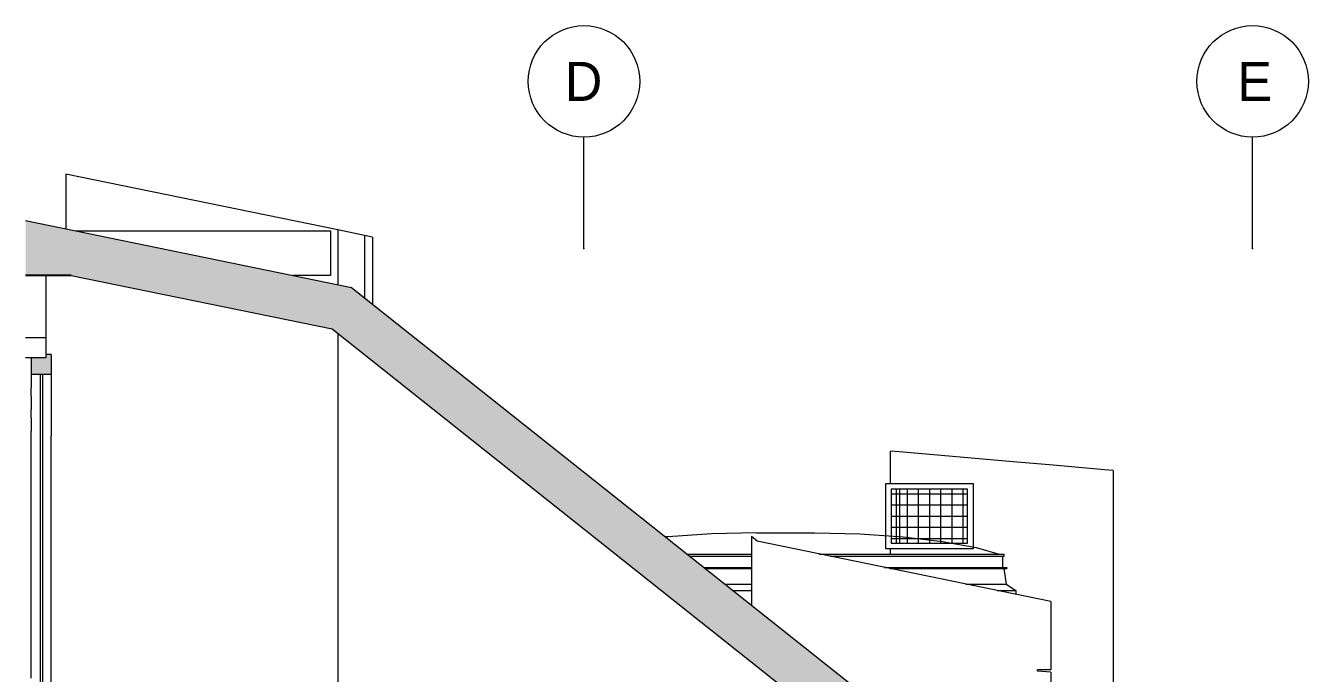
# Model space of a CAD drawing. Header units: metres. Extents: x -0.3 to 19.2, y -7 to 21.5.
# Drawn here: x 6.49 to 12.25, y 18.59 to 21.5 of the extents above; entities that cross this region are included whole.
import ezdxf

# ---------------------------------------------------------------- set-up
doc = ezdxf.new("R2010")
doc.units = ezdxf.units.M
doc.header["$MEASUREMENT"] = 0
doc.linetypes.add('Raster', pattern=[0.004, 0.002, -0.001, 0, -0.001])
for name, color, linetype in [('C_Schnitt C RB_1_000 Achsraster', 7, 'Continuous'), ('C_Schnitt C RB_1_110 Wand Aussen', 7, 'Continuous'), ('C_Schnitt C RB_1_112 Wand Aussen - Schachtwände', 7, 'Continuous'), ('C_Schnitt C RB_1_210 Decke', 7, 'Continuous'), ('C_Schnitt C RB_1_270 Deckendurchbruchsymbol', 7, 'Continuous')]:
    doc.layers.add(name, color=color, linetype=linetype)
doc.styles.add('ERSTELLTER_STIL_1', font='')
doc.styles.get('ERSTELLTER_STIL_1').set_extended_font_data('Eurostile')

msp = doc.modelspace()

# ---------------------------------------------------------------- hatches: boundary and pattern name
at = {"layer": 'C_Schnitt C RB_1_110 Wand Aussen', "linetype": 'Continuous', "lineweight": 0, "true_color": 0xffffff}
for points in [[(6.52, 20.01), (6.52, 19.935), (6.585, 19.935), (6.585, 20.01)], [(6.585, 20.025), (6.585, 19.935), (6.61, 19.935), (6.61, 20.025)]]:
    msp.add_hatch(color=7, dxfattribs=at).paths.add_polyline_path(points)
at = {"layer": 'C_Schnitt C RB_1_210 Decke', "linetype": 'Continuous', "lineweight": 0, "true_color": 0x000000}
for points in [[(6.495, 20.6263), (6.495, 20.4221), (7.8706, 20.1394), (7.9576, 20.3257)], [(6.495, 20.38), (6.6998, 20.38), (6.495, 20.4221)], [(7.9576, 20.3257), (7.8706, 20.1394), (11.1948, 17.4999), (11.5164, 17.5)]]:
    msp.add_hatch(color=18, dxfattribs=at).paths.add_polyline_path(points)

# ---------------------------------------------------------------- linework, layer by layer
at = {"layer": 'C_Schnitt C RB_1_000 Achsraster', "color": 5, "linetype": 'Raster', "lineweight": 0, "ltscale": 1000}
for p, q in [((9, 20.5), (9, 21)), ((12, 20.5), (12, 21))]:
    msp.add_line(p, q, dxfattribs=at)
at = {"layer": 'C_Schnitt C RB_1_000 Achsraster', "color": 5, "linetype": 'Continuous', "lineweight": 0, "ltscale": 1000}
for centre in [(9, 21.25), (12, 21.25)]:
    msp.add_circle(centre, 0.25, dxfattribs=at)
at = {"layer": 'C_Schnitt C RB_1_000 Achsraster', "color": 5, "linetype": 'Raster', "lineweight": 0, "ltscale": 1000}
for p in [(9, 20.5), (9, 20.5), (12, 20.5), (12, 20.5)]:
    msp.add_point(p, dxfattribs=at)
at = {"layer": 'C_Schnitt C RB_1_110 Wand Aussen', "color": 7, "linetype": 'Continuous', "lineweight": 18, "ltscale": 1000}
for p, q in [((7.895, 20.5836), (6.675, 20.8342)), ((6.675, 20.8342), (6.675, 20.5893)), ((6.7201, 20.58), (7.862, 20.58)), ((7.862, 20.58), (7.862, 20.38)), ((8.015, 20.5589), (7.895, 20.5836)), ((7.895, 20.5836), (7.895, 20.3386)), ((8.0518, 20.5514), (8.015, 20.5589)), ((8.015, 20.5589), (8.015, 20.2801)), ((8.0518, 20.5514), (8.0518, 20.2509)), ((7.862, 20.38), (7.6934, 20.38)), ((7.895, 20.1201), (7.895, 18.01)), ((9.7509, 19.2083), (9.7509, 18.9018)), ((9.7775, 19.1872), (9.7509, 19.2083)), ((11.095, 18.9165), (9.7775, 19.1872)), ((11.095, 18.9165), (11.095, 18.6101)), ((11.095, 18.6101), (11.035, 18.6101)), ((11.035, 18.605), (11.035, 18.6101)), ((11.095, 18.5998), (11.035, 18.605)), ((11.095, 18.5998), (11.095, 18.37))]:
    msp.add_line(p, q, dxfattribs=at)
at = {"layer": 'C_Schnitt C RB_1_110 Wand Aussen', "color": 7, "linetype": 'Continuous', "lineweight": 13, "ltscale": 1000}
for p, q in [((6.585, 20.1), (6.495, 20.1)), ((6.52, 20.01), (6.52, 19.935)), ((6.61, 20.025), (6.585, 20.025)), ((6.61, 20.025), (6.61, 19.935)), ((6.52, 19.935), (6.52, 19.8752)), ((6.56, 19.935), (6.56, 18.115)), ((6.57, 19.935), (6.57, 18.115)), ((6.61, 19.935), (6.61, 19.6598)), ((6.52, 19.8379), (6.52, 19.8752)), ((6.52, 19.8379), (6.52, 19.7781)), ((6.52, 19.7408), (6.52, 19.7781)), ((6.52, 19.7408), (6.52, 19.681)), ((6.52, 19.2083), (6.52, 19.681)), ((6.61, 19.216), (6.61, 19.6598)), ((6.52, 19.1302), (6.52, 19.2083)), ((6.61, 18.3902), (6.61, 19.216)), ((6.52, 19.0814), (6.52, 19.1302)), ((6.52, 19.0033), (6.52, 19.0814)), ((6.52, 18.9545), (6.52, 19.0033)), ((6.52, 18.8764), (6.52, 18.9545)), ((6.52, 18.8276), (6.52, 18.8764)), ((6.52, 18.7495), (6.52, 18.8276)), ((6.52, 18.7007), (6.52, 18.7495)), ((6.52, 18.6226), (6.52, 18.7007)), ((6.52, 18.5738), (6.52, 18.6226))]:
    msp.add_line(p, q, dxfattribs=at)
at = {"layer": 'C_Schnitt C RB_1_110 Wand Aussen', "color": 7, "linetype": 'Continuous', "lineweight": 13, "ltscale": 1000, "flags": 128}
for points in [[(6.585, 20.38), (6.585, 20.025), (6.585, 20.01)], [(6.585, 20.01), (6.52, 20.01), (6.495, 20.01)], [(6.61, 19.935), (6.585, 19.935), (6.57, 19.935), (6.56, 19.935), (6.52, 19.935)]]:
    msp.add_lwpolyline(points, dxfattribs=at)
at = {"layer": 'C_Schnitt C RB_1_112 Wand Aussen - Schachtwände', "color": 7, "linetype": 'Continuous', "lineweight": 18, "ltscale": 1000}
for p, q in [((10.415, 19.5884), (10.375, 19.5919)), ((10.375, 19.446), (10.375, 19.5919)), ((10.925, 19.5437), (10.415, 19.5884)), ((11.105, 19.528), (10.925, 19.5437)), ((11.335, 19.5079), (11.105, 19.528)), ((11.375, 19.5044), (11.335, 19.5079)), ((11.375, 19.5044), (11.375, 17.6123)), ((10.415, 19.421), (10.415, 19.179)), ((9.7744, 19.225), (9.5717, 19.2207)), ((9.7744, 19.225), (10.0356, 19.225)), ((10.0356, 19.225), (10.2383, 19.2207)), ((9.3778, 19.2077), (9.3672, 19.2065)), ((9.5717, 19.2207), (9.3778, 19.2077)), ((10.2383, 19.2207), (10.4322, 19.2077)), ((10.4322, 19.2077), (10.6087, 19.1868)), ((10.6087, 19.1868), (10.7602, 19.1589)), ((9.4635, 19.13), (9.7509, 19.13)), ((9.4761, 19.12), (9.7509, 19.12)), ((10.0558, 19.13), (10.885, 19.13)), ((10.1044, 19.12), (10.885, 19.12)), ((10.375, 19.13), (10.375, 19.154)), ((10.7602, 19.1589), (10.8623, 19.13)), ((10.88, 19.07), (10.88, 19.12)), ((10.885, 19.125), (10.885, 19.13)), ((10.885, 19.12), (10.885, 19.125))]:
    msp.add_line(p, q, dxfattribs=at)
at = {"layer": 'C_Schnitt C RB_1_112 Wand Aussen - Schachtwände', "color": 7, "linetype": 'Continuous', "lineweight": 13, "ltscale": 1000}
for p, q in [((9.539, 19.07), (9.7509, 19.07)), ((9.5454, 19.065), (9.7509, 19.065)), ((10.3478, 19.07), (10.8979, 19.07)), ((10.3723, 19.065), (10.8979, 19.065)), ((10.8835, 19.065), (10.8947, 18.9948)), ((10.8979, 19.07), (10.8979, 19.065)), ((9.6338, 18.9948), (9.7509, 18.9948)), ((10.714, 18.9948), (10.8947, 18.9948)), ((10.8947, 18.9948), (10.937, 18.966)), ((9.67, 18.966), (9.7509, 18.966)), ((10.854, 18.966), (10.937, 18.966)), ((10.937, 18.966), (10.9382, 18.9487))]:
    msp.add_line(p, q, dxfattribs=at)
at = {"layer": 'C_Schnitt C RB_1_210 Decke', "color": 7, "linetype": 'Continuous', "lineweight": 18, "ltscale": 1000}
for p, q in [((6.495, 20.6263), (7.9576, 20.3257)), ((6.6998, 20.38), (7.8706, 20.1394)), ((7.9576, 20.3257), (11.5165, 17.4999)), ((7.8706, 20.1394), (11.1948, 17.4999))]:
    msp.add_line(p, q, dxfattribs=at)
at = {"layer": 'C_Schnitt C RB_1_210 Decke', "color": 7, "linetype": 'Continuous', "lineweight": 25, "ltscale": 1000, "flags": 128}
msp.add_lwpolyline([(6.6998, 20.38), (6.585, 20.38), (6.495, 20.38)], dxfattribs=at)
at = {"layer": 'C_Schnitt C RB_1_270 Deckendurchbruchsymbol', "color": 7, "linetype": 'Continuous', "lineweight": 13, "ltscale": 1000}
for p, q in [((10.354, 19.154), (10.354, 19.446)), ((10.354, 19.446), (10.746, 19.446)), ((10.721, 19.421), (10.379, 19.421)), ((10.379, 19.421), (10.379, 19.179)), ((10.38, 19.4), (10.72, 19.4)), ((10.4, 19.42), (10.4, 19.18)), ((10.45, 19.42), (10.45, 19.18)), ((10.5, 19.42), (10.5, 19.18)), ((10.55, 19.42), (10.55, 19.18)), ((10.6, 19.42), (10.6, 19.18)), ((10.65, 19.42), (10.65, 19.18)), ((10.7, 19.42), (10.7, 19.18)), ((10.721, 19.179), (10.721, 19.421)), ((10.746, 19.446), (10.746, 19.154)), ((10.38, 19.35), (10.72, 19.35)), ((10.38, 19.3), (10.72, 19.3)), ((10.38, 19.25), (10.72, 19.25)), ((10.379, 19.179), (10.721, 19.179)), ((10.38, 19.2), (10.72, 19.2)), ((10.746, 19.154), (10.354, 19.154))]:
    msp.add_line(p, q, dxfattribs=at)

# ---------------------------------------------------------------- texts
at = {"layer": 'C_Schnitt C RB_1_000 Achsraster', "color": 5, "linetype": 'Continuous', "lineweight": 0, "char_height": 0.175, "attachment_point": 1, "style": 'ERSTELLTER_STIL_1'}
for s, insert in [('\\A1;{\\pql;\\pt0;\\fEurostile|b0|i0|c0|p0;\\W1.000000;D}', (8.9135, 21.3375)), ('\\A1;{\\pql;\\pt0;\\fEurostile|b0|i0|c0|p0;\\W1.000000;E}', (11.9312, 21.3375))]:
    msp.add_mtext(s, dxfattribs=dict(at, insert=insert))

doc.saveas('drawing.dxf')
